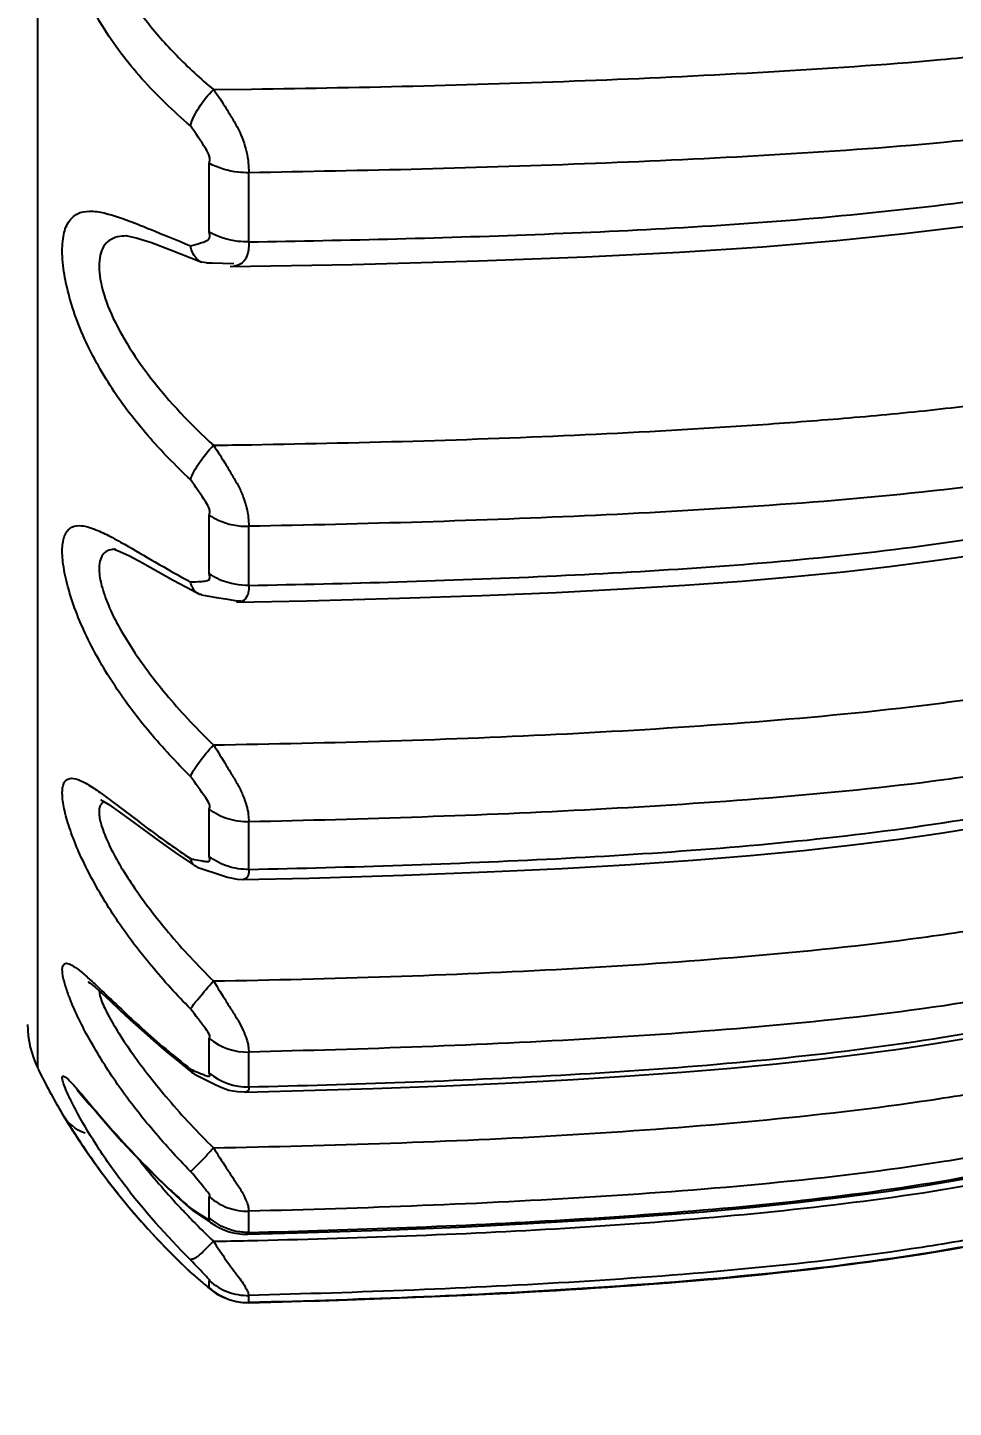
# Model space of a CAD drawing. Header units: millimetres. Extents: x 4086 to 8300, y 123 to 1549.
# Drawn here: x 7029.47 to 7033.88, y 681.61 to 688.19 of the extents above; entities that cross this region are included whole.
import ezdxf

# ---------------------------------------------------------------- set-up
doc = ezdxf.new("R2010")
doc.units = ezdxf.units.MM
doc.layers.add('00_COMPONENTS', color=7, linetype='Continuous')
doc.layers.add('尺寸', color=3, linetype='Continuous')
doc.styles.add('思源黑', font='SourceHanSansCN-Normal.ttf')
doc.dimstyles.get("Standard").update_dxf_attribs({"dimscale": 6, "dimtxt": 7, "dimasz": 3, "dimexe": 0.18, "dimexo": 0.0625, "dimgap": 0.8, "dimtad": 1, "dimtoh": 1, "dimdec": 1, "dimzin": 0, "dimdsep": 46, "dimtxsty": '思源黑', "dimcen": 0.09, "dimclrd": 256, "dimclre": 256, "dimclrt": 256, "dimadec": 0, "dimazin": 2, "dimtfac": 1, "dimtdec": 1, "dimtofl": 0, "dimtmove": 0, "dimatfit": 3, "dimfxl": 1, "dimtolj": 1, "dimtzin": 0, "dimarcsym": 0})

# ---------------------------------------------------------------- blocks, each defined once
blk = doc.blocks.new('*D486')
at = {"layer": 'Defpoints', "color": 0}
for p in [(6978.4428, 724.3654), (7025.5422, 680.9644), (7150.4242, 680.9644)]:
    blk.add_point(p, dxfattribs=at)
at = {"layer": '尺寸', "lineweight": -2}
for p, q in [((6978.6303, 724.3654), (7159.7675, 724.3654)), ((7159.2275, 715.3654), (7159.2275, 689.9644)), ((7025.7297, 680.9644), (7159.7675, 680.9644)), ((7159.2275, 680.9644), (7159.2275, 602.0342)), ((7159.2275, 602.0342), (7033.5816, 602.0342))]:
    blk.add_line(p, q, dxfattribs=at)
at = {"layer": '尺寸'}
for points in [[(7160.7275, 715.3654), (7157.7275, 715.3654), (7159.2275, 724.3654)], [(7157.7275, 689.9644), (7160.7275, 689.9644), (7159.2275, 680.9644)]]:
    blk.add_solid(points, dxfattribs=at)
at = {"layer": '尺寸', "insert": (7095.2045, 624.1576), "char_height": 21, "attachment_point": 5, "style": '思源黑'}
blk.add_mtext('\\A1;43.4', dxfattribs=at)

msp = doc.modelspace()

# ---------------------------------------------------------------- linework, layer by layer
at = {"layer": '00_COMPONENTS', "color": 7, "linetype": 'Continuous'}
for p, q in [((7029.5144, 687.4278), (7029.5141, 688.7345)), ((7030.3519, 687.8962), (7030.5336, 687.8987)), ((7030.3321, 687.2168), (7030.332, 687.545)), ((7030.5209, 687.17), (7030.5209, 687.4997)), ((7029.5143, 685.5646), (7029.5144, 687.4278)), ((7029.9384, 687.1982), (7029.9376, 687.1981)), ((7029.9383, 687.1981), (7029.9388, 687.1981)), ((7030.1477, 687.1317), (7030.2957, 687.0738)), ((7030.318, 687.0695), (7030.2957, 687.0738)), ((7030.332, 685.586), (7030.3321, 685.8664)), ((7030.5209, 685.7181), (7030.5209, 685.813)), ((7029.8845, 685.7036), (7029.8843, 685.7036)), ((7029.9056, 685.6937), (7029.9516, 685.672)), ((7029.9516, 685.672), (7030.0128, 685.6392)), ((7030.5209, 685.5314), (7030.5209, 685.7181)), ((7030.0128, 685.6392), (7030.1604, 685.5567)), ((7029.5142, 685.1615), (7029.5143, 685.5646)), ((7030.1604, 685.5567), (7030.2499, 685.5077)), ((7030.2499, 685.5077), (7030.2789, 685.4921)), ((7030.4558, 685.4592), (7030.4818, 685.4569)), ((7030.4618, 685.4509), (7030.7967, 685.4578)), ((7030.4869, 685.4551), (7030.4819, 685.4535)), ((7029.5143, 683.2278), (7029.5142, 685.1615)), ((7030.3321, 684.2378), (7030.3321, 684.4633)), ((7030.5209, 684.1767), (7030.5209, 684.4033)), ((7030.1688, 684.2576), (7030.2513, 684.2013)), ((7030.2513, 684.2013), (7030.2657, 684.1917)), ((7030.2768, 684.1863), (7030.2657, 684.1917)), ((7030.2769, 684.1863), (7030.2982, 684.1792)), ((7030.2982, 684.1792), (7030.3761, 684.1532)), ((7030.4652, 684.1304), (7030.4936, 684.1287)), ((7030.3321, 683.2054), (7030.3321, 683.3706)), ((7030.5209, 683.1395), (7030.5209, 683.3054)), ((7030.1908, 683.2554), (7030.2558, 683.2038)), ((7030.2558, 683.2038), (7030.2425, 683.224)), ((7030.2619, 683.2), (7030.2558, 683.2038)), ((7030.2621, 683.2002), (7030.3312, 683.1654)), ((7030.3312, 683.1654), (7030.3607, 683.1508)), ((7029.6996, 683.1242), (7029.7024, 683.1214)), ((7029.6343, 683.0045), (7029.6358, 683.002)), ((7029.6352, 683.003), (7029.6571, 682.9674)), ((7029.6536, 682.9731), (7029.668, 682.9502)), ((7029.6653, 682.9544), (7029.6897, 682.9165)), ((7029.6887, 682.9179), (7029.6998, 682.9011)), ((7029.6969, 682.9055), (7029.7056, 682.8922)), ((7029.6998, 682.9011), (7029.715, 682.8781)), ((7029.7109, 682.8844), (7029.725, 682.8633)), ((7029.7356, 682.8477), (7029.7468, 682.8314)), ((7029.7382, 682.8441), (7029.7404, 682.8409)), ((7029.7502, 682.8266), (7029.7709, 682.797)), ((7029.7654, 682.8049), (7029.7838, 682.7789)), ((7030.1919, 682.6029), (7030.2486, 682.5524)), ((7030.3321, 682.5143), (7030.3321, 682.6151)), ((7030.2486, 682.5524), (7030.2425, 682.5609)), ((7030.2507, 682.5509), (7030.2486, 682.5524)), ((7030.251, 682.5512), (7030.2758, 682.5342)), ((7030.2758, 682.5342), (7030.318, 682.5056)), ((7030.318, 682.5056), (7030.3374, 682.4927)), ((7030.5209, 682.5112), (7030.5209, 682.5463)), ((7030.5209, 682.4451), (7030.5209, 682.5112)), ((7030.3374, 682.4927), (7030.3582, 682.4793)), ((7030.4905, 682.4366), (7030.5157, 682.4359)), ((7030.5161, 682.4364), (7030.5157, 682.4364)), ((7030.2414, 682.2557), (7030.2418, 682.2555)), ((7030.2434, 682.2539), (7030.2426, 682.2549)), ((7030.3103, 682.196), (7030.343, 682.1688)), ((7030.3321, 682.1814), (7030.3321, 682.2154)), ((7030.3548, 682.1608), (7030.3598, 682.1572)), ((7030.3598, 682.1572), (7030.3779, 682.1466)), ((7030.518, 682.1097), (7030.6789, 682.114)), ((7030.5209, 682.1106), (7030.5209, 682.1447))]:
    msp.add_line(p, q, dxfattribs=at)
for points in [[(7030.4311, 687.0517), (7031.0147, 687.0625), (7031.6153, 687.0791), (7032.1277, 687.0986), (7032.5743, 687.1211), (7032.9701, 687.1466), (7033.3251, 687.1764), (7033.6467, 687.2095), (7033.9401, 687.245), (7034.2094, 687.283), (7034.4575, 687.3236), (7034.6868, 687.3665), (7034.899, 687.4119), (7035.0945, 687.4597), (7035.2739, 687.5098), (7035.4392, 687.5614), (7035.5921, 687.614), (7035.7329, 687.6669), (7035.8608, 687.7185), (7035.9756, 687.7677), (7036.073, 687.8102), (7036.1478, 687.8403), (7036.1623, 687.8454)], [(7029.9388, 687.1981), (7029.9405, 687.198), (7029.9826, 687.1898), (7030.0561, 687.1662), (7030.1477, 687.1317)], [(7030.3181, 687.0699), (7030.347, 687.0695), (7030.3945, 687.0682), (7030.4494, 687.0661)], [(7029.8773, 685.7039), (7029.8792, 685.7034), (7029.9056, 685.6937)], [(7030.7967, 685.4578), (7031.2395, 685.4696), (7031.6325, 685.4831), (7031.9858, 685.498), (7032.3065, 685.5144), (7032.6003, 685.5323), (7032.8711, 685.5518), (7033.1223, 685.5732), (7033.3565, 685.5966), (7033.5756, 685.6217), (7033.7814, 685.6482), (7033.9752, 685.676)], [(7030.2956, 685.4865), (7030.3305, 685.4806), (7030.3672, 685.4741), (7030.409, 685.4666), (7030.4558, 685.4592)], [(7029.8196, 684.5061), (7029.8169, 684.5069), (7029.8221, 684.5041), (7029.8523, 684.486)], [(7029.8523, 684.486), (7029.8979, 684.4547), (7029.9544, 684.4135)], [(7029.9544, 684.4135), (7030.0195, 684.3652), (7030.0918, 684.3123), (7030.1688, 684.2576)], [(7030.4883, 684.1278), (7030.8076, 684.1352), (7031.2582, 684.1488), (7031.6573, 684.1642), (7032.0156, 684.1812), (7032.3405, 684.1999), (7032.6377, 684.2203), (7032.9115, 684.2425), (7033.1652, 684.2668), (7033.4016, 684.2931), (7033.6226, 684.3213), (7033.8301, 684.3512), (7034.0254, 684.3829)], [(7030.3761, 684.1532), (7030.4181, 684.1402), (7030.4652, 684.1304)], [(7029.7577, 683.6383), (7029.7565, 683.639), (7029.7644, 683.6333), (7029.7875, 683.6143), (7029.8197, 683.5856), (7029.8589, 683.5493), (7029.9037, 683.5074), (7029.9535, 683.4613), (7030.0081, 683.4115), (7030.0664, 683.3597), (7030.1271, 683.3077), (7030.1908, 683.2554)], [(7030.5056, 683.1146), (7030.7258, 683.1201), (7031.113, 683.1318), (7031.4614, 683.145), (7031.7783, 683.1593), (7032.0689, 683.1748), (7032.3371, 683.1916), (7032.5862, 683.2096), (7032.8187, 683.2288), (7033.0365, 683.2495), (7033.2415, 683.2715), (7033.4349, 683.295), (7033.618, 683.3199), (7033.7917, 683.346), (7033.9568, 683.3736)], [(7029.7024, 683.1214), (7029.7124, 683.111), (7029.7328, 683.0882), (7029.7597, 683.0572)], [(7030.3607, 683.1508), (7030.3915, 683.1366), (7030.4258, 683.1243), (7030.4665, 683.1165), (7030.5007, 683.115), (7030.5063, 683.115)], [(7029.7597, 683.0572), (7029.7919, 683.0196), (7029.829, 682.9765), (7029.8703, 682.9293), (7029.9156, 682.8789), (7029.9649, 682.8257), (7030.018, 682.7703), (7030.0738, 682.7142), (7030.1314, 682.6586), (7030.1919, 682.6029)], [(7029.668, 682.9502), (7029.6743, 682.9403), (7029.6887, 682.9179)], [(7029.723, 682.8664), (7029.7361, 682.8471), (7029.7586, 682.8145)], [(7030.5161, 682.4364), (7030.7512, 682.4426), (7031.1579, 682.4559), (7031.5222, 682.4707), (7031.8521, 682.4868), (7032.1536, 682.5044), (7032.4312, 682.5234), (7032.6882, 682.5438), (7032.9276, 682.5657), (7033.1515, 682.5891), (7033.3618, 682.614), (7033.5599, 682.6406), (7033.7471, 682.6688), (7033.9244, 682.6987), (7034.0927, 682.7304), (7034.2527, 682.7641), (7034.4051, 682.7996), (7034.5503, 682.8369), (7034.689, 682.876)], [(7029.7816, 682.7821), (7029.7988, 682.7581), (7029.8171, 682.7332), (7029.8364, 682.7073), (7029.8568, 682.6805), (7029.8782, 682.6529), (7029.9007, 682.6246), (7029.9242, 682.5957), (7029.9487, 682.5661), (7029.9742, 682.536), (7030.0008, 682.5053), (7030.0283, 682.4742), (7030.0567, 682.4429), (7030.0858, 682.4116), (7030.1156, 682.3803), (7030.1463, 682.3488), (7030.1781, 682.3171), (7030.2111, 682.2849), (7030.2438, 682.2535)], [(7029.7972, 682.7603), (7029.8112, 682.7411), (7029.8257, 682.7215), (7029.8407, 682.7015), (7029.8563, 682.6811), (7029.8723, 682.6604), (7029.8888, 682.6395), (7029.9058, 682.6182), (7029.9233, 682.5967), (7029.9412, 682.575), (7029.9597, 682.553), (7029.9786, 682.5307), (7029.9981, 682.5083), (7030.0181, 682.4856), (7030.0384, 682.4629), (7030.0592, 682.4401), (7030.0803, 682.4174), (7030.1017, 682.3947), (7030.1235, 682.3721), (7030.1457, 682.3493), (7030.1685, 682.3264), (7030.1919, 682.3034), (7030.2158, 682.2802), (7030.2414, 682.2557)], [(7030.3582, 682.4793), (7030.3813, 682.4661), (7030.4054, 682.4555), (7030.4266, 682.4486)], [(7030.4266, 682.4486), (7030.4463, 682.4435), (7030.4674, 682.4393), (7030.4905, 682.4366)], [(7030.6517, 682.1132), (7030.9786, 682.1232), (7031.2772, 682.1343), (7031.5524, 682.1461), (7031.8074, 682.1588), (7032.045, 682.1723), (7032.2674, 682.1866), (7032.4765, 682.2017), (7032.6736, 682.2177), (7032.8602, 682.2345), (7033.0371, 682.2522), (7033.2055, 682.2708), (7033.3659, 682.2903), (7033.5192, 682.3107), (7033.6658, 682.332), (7033.8064, 682.3543), (7033.9412, 682.3778)], [(7030.6789, 682.114), (7030.7708, 682.1166), (7030.8604, 682.1193), (7030.9478, 682.1221), (7031.0329, 682.125), (7031.1161, 682.128), (7031.1973, 682.131), (7031.2767, 682.1341), (7031.3543, 682.1372), (7031.4303, 682.1404), (7031.5047, 682.1437), (7031.5776, 682.1471), (7031.6489, 682.1505), (7031.7189, 682.154), (7031.7875, 682.1575), (7031.8548, 682.1611), (7031.9208, 682.1648), (7031.9856, 682.1685), (7032.0492, 682.1723), (7032.1117, 682.1762), (7032.173, 682.1801), (7032.2334, 682.1841), (7032.2927, 682.1882), (7032.351, 682.1923), (7032.4084, 682.1965), (7032.4649, 682.2007), (7032.5204, 682.205), (7032.5751, 682.2094), (7032.629, 682.2138), (7032.682, 682.2183), (7032.7342, 682.2228), (7032.7857, 682.2274), (7032.8364, 682.2321), (7032.8864, 682.2368), (7032.9357, 682.2416), (7032.9844, 682.2465), (7033.0323, 682.2515), (7033.0796, 682.2565), (7033.1262, 682.2616), (7033.1722, 682.2668), (7033.2176, 682.272), (7033.2625, 682.2773), (7033.3067, 682.2827), (7033.3504, 682.2881), (7033.3936, 682.2937), (7033.4362, 682.2993), (7033.4783, 682.3049), (7033.5199, 682.3107), (7033.561, 682.3165), (7033.6016, 682.3223), (7033.6417, 682.3283), (7033.6813, 682.3343), (7033.7205, 682.3404), (7033.7593, 682.3465), (7033.7976, 682.3528), (7033.8355, 682.3591), (7033.873, 682.3655), (7033.91, 682.372)], [(7030.343, 682.1688), (7030.3667, 682.1527), (7030.3944, 682.1375), (7030.4261, 682.1245), (7030.4596, 682.1156), (7030.4962, 682.1108)], [(7030.3779, 682.1466), (7030.392, 682.1397), (7030.4013, 682.1356), (7030.4087, 682.1324)]]:
    msp.add_lwpolyline(points, dxfattribs=at)
for centre, radius, start, end in [((7030.3197, 687.1347), 0.0654, 236.61835, 248.54278), ((7028.9915, 777.0541), 90.8647, 270.857878, 270.972434), ((7029.8851, 685.5774), 0.1263, 90.31166, 92.51083), ((7030.514, 683.5916), 0.2863, 230.5563, 271.38363), ((7032.783, 684.8475), 3.6486, 206.35886, 210.24604), ((7030.5142, 683.4235), 0.2841, 230.15829, 271.36101), ((7032.2157, 684.5687), 3.0183, 211.26799, 212.73237), ((7032.7447, 684.9091), 3.6473, 212.73738, 214.48223), ((7033.1254, 685.2776), 3.9955, 218.602, 222.61498), ((7032.8143, 684.9958), 3.5757, 222.66722, 223.60415), ((7033.7125, 687.8164), 6.2977, 236.5641, 236.93347), ((7029.276, 738.1528), 55.7605, 271.10564, 271.27472)]:
    msp.add_arc(centre, radius, start, end, dxfattribs=at)
for points, knots in [([(7036.5417, 689.4091), (7036.5421, 689.3927), (7036.5403, 689.359), (7036.5364, 689.2884), (7036.527, 689.1952), (7036.5058, 689.0804), (7036.4715, 688.9635), (7036.4306, 688.8452), (7036.3622, 688.6925), (7036.2422, 688.5252), (7036.0701, 688.3624), (7035.8882, 688.2273), (7035.6997, 688.1149), (7035.4388, 687.9867), (7035.0991, 687.8566), (7034.6775, 687.757), (7034.2563, 687.6889), (7033.6987, 687.6272), (7033.0045, 687.5803), (7032.1743, 687.5419), (7031.347, 687.515), (7030.7961, 687.5044), (7030.5209, 687.4997)], [0, 0, 0, 0, 0.007142, 0.014685, 0.030865, 0.047894, 0.065498, 0.083909, 0.10244, 0.138227, 0.172715, 0.205367, 0.236774, 0.268219, 0.332013, 0.394812, 0.456652, 0.51788, 0.639252, 0.759849, 0.880058, 1, 1, 1, 1]), ([(7030.5336, 687.8987), (7030.8073, 687.9026), (7031.3548, 687.9124), (7032.1765, 687.9392), (7032.9983, 687.9783), (7033.6823, 688.0236), (7034.2265, 688.0801), (7034.6301, 688.1411), (7035.0273, 688.2284), (7035.4095, 688.3604), (7035.7125, 688.5014), (7035.9385, 688.6354), (7036.0921, 688.7465), (7036.2018, 688.855), (7036.2689, 688.9508), (7036.3083, 689.0207), (7036.3373, 689.0904), (7036.3523, 689.1624), (7036.3587, 689.2233), (7036.3615, 689.271), (7036.363, 689.2938), (7036.3627, 689.3048)], [0, 0, 0, 0, 0.129511, 0.259004, 0.38885, 0.518633, 0.583195, 0.647574, 0.711677, 0.775214, 0.838457, 0.86941, 0.899355, 0.92797, 0.941837, 0.954566, 0.965849, 0.977406, 0.989207, 0.994802, 1, 1, 1, 1]), ([(7030.2425, 687.7227), (7030.1609, 687.7929), (7030.0061, 687.9408), (7029.809, 688.1997), (7029.6931, 688.4469), (7029.6418, 688.6538), (7029.6269, 688.7958), (7029.6371, 688.9157), (7029.6689, 688.9967), (7029.709, 689.0386), (7029.7548, 689.0659), (7029.8247, 689.0792), (7029.9153, 689.0732), (7030.0142, 689.0544), (7030.1242, 689.0285), (7030.2012, 689.0094), (7030.2425, 688.9989)], [0, 0, 0, 0, 0.155314, 0.307825, 0.467291, 0.544866, 0.614726, 0.67232, 0.717422, 0.736589, 0.755003, 0.793433, 0.836919, 0.885572, 0.938542, 1, 1, 1, 1]), ([(7030.0176, 688.9525), (7029.9971, 688.9524), (7029.9582, 688.9497), (7029.9039, 688.9342), (7029.8587, 688.9047), (7029.8268, 688.8595), (7029.8091, 688.8019), (7029.8028, 688.7051), (7029.8319, 688.5653), (7029.911, 688.3935), (7030.0284, 688.221), (7030.1768, 688.0522), (7030.2907, 687.948), (7030.3519, 687.8961)], [0, 0, 0, 0, 0.044766, 0.084785, 0.122023, 0.160225, 0.203024, 0.252228, 0.370601, 0.510059, 0.663433, 0.824677, 1, 1, 1, 1]), ([(7030.5209, 687.1699), (7030.991, 687.1773), (7031.6969, 687.1946), (7032.6391, 687.2384), (7033.3493, 687.2903), (7033.9426, 687.3578), (7034.4187, 687.4306), (7034.7775, 687.4967), (7035.1342, 687.5787), (7035.4793, 687.6829), (7035.7565, 687.7817), (7035.9672, 687.8696), (7036.0686, 687.9176), (7036.1188, 687.942)], [0, 0, 0, 0, 0.247835, 0.372199, 0.497148, 0.623204, 0.686841, 0.750979, 0.81553, 0.879681, 0.940893, 0.970551, 1, 1, 1, 1]), ([(7030.2426, 687.7227), (7030.2502, 687.7536), (7030.2824, 687.816), (7030.3253, 687.8705), (7030.3519, 687.8961)], [0, 0, 0, 0, 0.463261, 1, 1, 1, 1]), ([(7030.3519, 687.8962), (7030.3738, 687.867), (7030.4046, 687.8205), (7030.4429, 687.7561), (7030.4817, 687.6904), (7030.5058, 687.619), (7030.5198, 687.549), (7030.5192, 687.5155), (7030.5209, 687.4997)], [0, 0, 0, 0, 0.249739, 0.380696, 0.5131, 0.77161, 0.891382, 1, 1, 1, 1]), ([(7036.5417, 687.855), (7036.5421, 687.8405), (7036.5402, 687.8105), (7036.5363, 687.7463), (7036.5268, 687.6598), (7036.5054, 687.5507), (7036.4709, 687.4365), (7036.4301, 687.3175), (7036.3616, 687.1598), (7036.2418, 686.9829), (7036.0705, 686.8054), (7035.8889, 686.6557), (7035.7003, 686.5301), (7035.44, 686.3859), (7035.1009, 686.2382), (7034.6784, 686.1223), (7034.2568, 686.0417), (7033.6992, 685.967), (7033.0048, 685.909), (7031.8997, 685.8472), (7031.0719, 685.8239), (7030.5209, 685.813)], [0, 0, 0, 0, 0.00627, 0.013019, 0.027877, 0.043987, 0.061129, 0.079574, 0.098503, 0.135545, 0.171387, 0.205154, 0.237407, 0.269501, 0.334117, 0.397191, 0.459031, 0.52012, 0.641026, 0.761061, 1, 1, 1, 1]), ([(7030.3321, 687.5449), (7030.333, 687.5499), (7030.3357, 687.5606), (7030.3322, 687.5854), (7030.2996, 687.6403), (7030.2674, 687.6869), (7030.2426, 687.7227)], [0, 0, 0, 0, 0.073974, 0.161335, 0.358493, 1, 1, 1, 1]), ([(7030.5336, 686.2025), (7030.8073, 686.2072), (7031.3549, 686.2189), (7032.1766, 686.2506), (7032.8616, 686.2894), (7033.4094, 686.3318), (7033.8192, 686.3708), (7034.2269, 686.4226), (7034.6309, 686.4952), (7035.0287, 686.5972), (7035.4111, 686.748), (7035.7135, 686.9073), (7035.9388, 687.0566), (7036.092, 687.1786), (7036.2014, 687.2941), (7036.2686, 687.3934), (7036.3078, 687.4638), (7036.3369, 687.5318), (7036.3521, 687.5999), (7036.3587, 687.6563), (7036.3614, 687.6994), (7036.363, 687.7197), (7036.3627, 687.7294)], [0, 0, 0, 0, 0.128963, 0.257926, 0.387282, 0.452047, 0.516679, 0.581135, 0.645542, 0.709921, 0.774179, 0.838697, 0.870491, 0.901356, 0.930795, 0.944929, 0.95771, 0.968722, 0.979626, 0.990434, 0.995437, 1, 1, 1, 1]), ([(7030.5209, 687.4997), (7030.5041, 687.4994), (7030.4391, 687.5024), (7030.374, 687.521), (7030.3321, 687.545)], [0, 0, 0, 0, 0.258858, 1, 1, 1, 1]), ([(7030.2426, 686.0357), (7030.1714, 686.1023), (7030.0373, 686.2392), (7029.8907, 686.4295), (7029.7925, 686.5928), (7029.7288, 686.7218), (7029.6785, 686.8526), (7029.6452, 686.9792), (7029.629, 687.0936), (7029.6318, 687.1889), (7029.6534, 687.2625), (7029.7009, 687.3094), (7029.765, 687.3195), (7029.8346, 687.3085), (7029.9123, 687.2844), (7029.9661, 687.2637), (7029.9945, 687.2525)], [0, 0, 0, 0, 0.164024, 0.321966, 0.403016, 0.484375, 0.563743, 0.63845, 0.704298, 0.757469, 0.798083, 0.830493, 0.863527, 0.902826, 0.948737, 1, 1, 1, 1]), ([(7029.9945, 687.2525), (7030.0132, 687.2451), (7030.096, 687.2116), (7030.1784, 687.1772), (7030.2424, 687.1512)], [0, 0, 0, 0, 0.225901, 1, 1, 1, 1]), ([(7029.9375, 687.1981), (7029.9091, 687.198), (7029.864, 687.1902), (7029.8251, 687.147), (7029.8093, 687.1035), (7029.8048, 687.0501), (7029.8142, 686.9614), (7029.8554, 686.8353), (7029.9389, 686.6784), (7030.0958, 686.454), (7030.2439, 686.2987), (7030.3519, 686.1996)], [0, 0, 0, 0, 0.067833, 0.099384, 0.134751, 0.176655, 0.226296, 0.347013, 0.490648, 0.649764, 1, 1, 1, 1]), ([(7030.2424, 687.1512), (7030.2584, 687.1553), (7030.2838, 687.162), (7030.3127, 687.1722), (7030.3287, 687.1797), (7030.338, 687.1946), (7030.3335, 687.2075), (7030.3322, 687.2167)], [0, 0, 0, 0, 0.384581, 0.607865, 0.721489, 0.781816, 1, 1, 1, 1]), ([(7030.5209, 687.17), (7030.5041, 687.1697), (7030.4389, 687.1727), (7030.3738, 687.1921), (7030.3322, 687.2168)], [0, 0, 0, 0, 0.25828, 1, 1, 1, 1]), ([(7030.2837, 687.0801), (7030.2785, 687.0835), (7030.2573, 687.1021), (7030.2466, 687.13), (7030.2425, 687.1512)], [0, 0, 0, 0, 0.22361, 1, 1, 1, 1]), ([(7030.5193, 687.1392), (7030.5172, 687.1181), (7030.5097, 687.0857), (7030.4771, 687.0603), (7030.4588, 687.0551), (7030.4493, 687.0534)], [0, 0, 0, 0, 0.529705, 0.759173, 1, 1, 1, 1]), ([(7036.5417, 686.5276), (7036.5421, 686.5154), (7036.5402, 686.4898), (7036.5363, 686.4337), (7036.5265, 686.3559), (7036.505, 686.2552), (7036.4703, 686.1465), (7036.4297, 686.0297), (7036.3608, 685.8705), (7036.2411, 685.6883), (7036.0707, 685.5008), (7035.8893, 685.3404), (7035.7007, 685.2045), (7035.4408, 685.048), (7035.1023, 684.8863), (7034.6792, 684.757), (7034.2572, 684.666), (7033.6997, 684.5801), (7033.0051, 684.5125), (7031.8999, 684.4417), (7031.072, 684.4155), (7030.5209, 684.4033)], [0, 0, 0, 0, 0.005274, 0.011097, 0.024343, 0.039226, 0.055593, 0.073743, 0.092756, 0.130579, 0.167494, 0.20223, 0.235269, 0.268009, 0.333556, 0.397108, 0.459187, 0.520386, 0.641324, 0.761291, 1, 1, 1, 1]), ([(7030.521, 685.5313), (7030.9949, 685.5401), (7031.7068, 685.5604), (7032.6568, 685.6117), (7033.3732, 685.6719), (7033.9717, 685.7495), (7034.4516, 685.8357), (7034.814, 685.915), (7035.1736, 686.0167), (7035.5199, 686.1475), (7035.7976, 686.2724), (7036.0073, 686.3869), (7036.1078, 686.4501), (7036.1576, 686.4824)], [0, 0, 0, 0, 0.245983, 0.369457, 0.49358, 0.618972, 0.682415, 0.746523, 0.811355, 0.876132, 0.938424, 0.969183, 1, 1, 1, 1]), ([(7030.3519, 684.7706), (7030.6333, 684.7753), (7031.196, 684.7875), (7032.0404, 684.8208), (7032.8853, 684.873), (7033.5886, 684.9372), (7034.1486, 685.0137), (7034.5648, 685.094), (7034.9756, 685.2047), (7035.3713, 685.3685), (7035.6832, 685.5438), (7035.9164, 685.7068), (7036.0757, 685.8387), (7036.1905, 685.9606), (7036.2621, 686.0637), (7036.3033, 686.1356), (7036.3347, 686.2024), (7036.3514, 686.2669), (7036.3585, 686.3189), (7036.3614, 686.3576), (7036.363, 686.3755), (7036.3627, 686.3838)], [0, 0, 0, 0, 0.128651, 0.257312, 0.386336, 0.515619, 0.580108, 0.644621, 0.709337, 0.774246, 0.83989, 0.872474, 0.90421, 0.934326, 0.94863, 0.96152, 0.972199, 0.982227, 0.991845, 0.996163, 1, 1, 1, 1]), ([(7030.2427, 686.0356), (7030.251, 686.0633), (7030.2853, 686.121), (7030.3263, 686.1728), (7030.3519, 686.1996)], [0, 0, 0, 0, 0.438133, 1, 1, 1, 1]), ([(7030.3519, 686.1996), (7030.3735, 686.1686), (7030.404, 686.1201), (7030.4426, 686.0542), (7030.4718, 686.0049), (7030.4945, 685.954), (7030.5092, 685.9037), (7030.5198, 685.857), (7030.5192, 685.8268), (7030.5209, 685.813)], [0, 0, 0, 0, 0.265099, 0.400677, 0.535387, 0.666303, 0.789976, 0.902269, 1, 1, 1, 1]), ([(7030.3321, 685.8663), (7030.333, 685.8704), (7030.3358, 685.8795), (7030.3317, 685.9021), (7030.299, 685.9546), (7030.2673, 686.0004), (7030.2426, 686.0357)], [0, 0, 0, 0, 0.063927, 0.143948, 0.340693, 1, 1, 1, 1]), ([(7030.3321, 685.8663), (7030.3453, 685.8574), (7030.4031, 685.8252), (7030.4709, 685.8121), (7030.5209, 685.813)], [0, 0, 0, 0, 0.240925, 1, 1, 1, 1]), ([(7030.2427, 684.6203), (7030.1747, 684.6873), (7030.0472, 684.8237), (7029.9064, 685.0094), (7029.8102, 685.1652), (7029.7469, 685.2857), (7029.6947, 685.4059), (7029.6568, 685.5208), (7029.6346, 685.6236), (7029.6288, 685.6992), (7029.6353, 685.7479), (7029.6442, 685.7752), (7029.6578, 685.7963), (7029.6829, 685.8156), (7029.7289, 685.8187), (7029.7873, 685.8001), (7029.8551, 685.7683), (7029.9026, 685.7418), (7029.9279, 685.7274)], [0, 0, 0, 0, 0.172377, 0.336716, 0.419975, 0.502753, 0.582476, 0.656359, 0.720845, 0.772115, 0.792259, 0.80919, 0.82367, 0.836879, 0.865059, 0.901844, 0.947464, 1, 1, 1, 1]), ([(7029.8796, 685.7035), (7029.8685, 685.703), (7029.847, 685.6993), (7029.8211, 685.6778), (7029.8078, 685.6443), (7029.8063, 685.6191), (7029.8067, 685.6053)], [0, 0, 0, 0, 0.239666, 0.457015, 0.699228, 1, 1, 1, 1]), ([(7029.9279, 685.7274), (7029.9764, 685.6998), (7030.0802, 685.6382), (7030.1854, 685.5789), (7030.2424, 685.5478)], [0, 0, 0, 0, 0.462149, 1, 1, 1, 1]), ([(7029.8067, 685.6053), (7029.8074, 685.5795), (7029.8183, 685.5218), (7029.8657, 685.3909), (7029.9706, 685.2104), (7030.1396, 684.9874), (7030.2767, 684.843), (7030.3519, 684.7706)], [0, 0, 0, 0, 0.076237, 0.172297, 0.411596, 0.690691, 1, 1, 1, 1]), ([(7030.2424, 685.5477), (7030.2583, 685.5481), (7030.2841, 685.5493), (7030.3133, 685.5512), (7030.3356, 685.5578), (7030.3347, 685.574), (7030.3329, 685.5815), (7030.3321, 685.586)], [0, 0, 0, 0, 0.404298, 0.634257, 0.793305, 0.88591, 1, 1, 1, 1]), ([(7030.2578, 685.5112), (7030.256, 685.5137), (7030.249, 685.525), (7030.2447, 685.5378), (7030.2425, 685.5477)], [0, 0, 0, 0, 0.23341, 1, 1, 1, 1]), ([(7030.3894, 685.5552), (7030.3843, 685.5573), (7030.3644, 685.566), (7030.3454, 685.5768), (7030.3322, 685.5859)], [0, 0, 0, 0, 0.25611, 1, 1, 1, 1]), ([(7030.5209, 685.5313), (7030.5208, 685.5219), (7030.5199, 685.5049), (7030.5138, 685.4761), (7030.4985, 685.4593), (7030.4869, 685.4551)], [0, 0, 0, 0, 0.318556, 0.580447, 1, 1, 1, 1]), ([(7036.5417, 685.4597), (7036.5421, 685.4501), (7036.5401, 685.4295), (7036.5361, 685.3829), (7036.5261, 685.3156), (7036.5044, 685.2259), (7036.4697, 685.1254), (7036.4292, 685.0137), (7036.36, 684.8567), (7036.2401, 684.6734), (7036.0706, 684.4808), (7035.8331, 684.2615), (7035.5106, 684.0409), (7035.1034, 683.8342), (7034.6798, 683.6948), (7034.2576, 683.5955), (7033.7002, 683.5006), (7033.0054, 683.425), (7031.9001, 683.347), (7031.072, 683.3185), (7030.5209, 683.3054)], [0, 0, 0, 0, 0.00417, 0.008949, 0.020318, 0.033692, 0.048989, 0.066529, 0.085319, 0.123435, 0.161105, 0.196619, 0.263638, 0.330173, 0.39439, 0.456946, 0.518513, 0.640017, 0.760449, 1, 1, 1, 1]), ([(7030.5209, 684.1766), (7030.7651, 684.1818), (7031.2537, 684.1951), (7031.9874, 684.2253), (7032.7233, 684.2707), (7033.4626, 684.342), (7034.0804, 684.4341), (7034.5753, 684.54), (7034.9496, 684.639), (7035.3163, 684.7739), (7035.6677, 684.9401), (7035.9995, 685.135), (7036.1976, 685.2945), (7036.2934, 685.3769)], [0, 0, 0, 0, 0.121963, 0.244163, 0.366782, 0.490156, 0.615082, 0.678512, 0.742857, 0.80834, 0.873305, 0.936877, 1, 1, 1, 1]), ([(7030.3519, 683.6443), (7030.6333, 683.6494), (7031.196, 683.6629), (7032.0405, 683.6991), (7032.8855, 683.7564), (7033.589, 683.8282), (7034.1489, 683.9133), (7034.5653, 684.0014), (7034.9764, 684.1214), (7035.3722, 684.2962), (7035.6836, 684.4817), (7035.9163, 684.6527), (7036.075, 684.7894), (7036.2085, 684.933), (7036.2885, 685.0567), (7036.3341, 685.1461), (7036.3511, 685.2035), (7036.3584, 685.2483), (7036.3613, 685.2804), (7036.363, 685.2947), (7036.3627, 685.3013)], [0, 0, 0, 0, 0.128832, 0.257688, 0.386941, 0.516544, 0.581264, 0.646104, 0.711299, 0.77694, 0.843615, 0.876785, 0.90906, 0.939425, 0.966176, 0.976239, 0.98523, 0.993444, 0.996975, 1, 1, 1, 1]), ([(7030.2427, 684.6203), (7030.2466, 684.6301), (7030.2593, 684.6524), (7030.2943, 684.7037), (7030.3273, 684.7435), (7030.3519, 684.7706)], [0, 0, 0, 0, 0.170564, 0.410314, 1, 1, 1, 1]), ([(7030.3519, 684.7706), (7030.3732, 684.7385), (7030.4034, 684.6892), (7030.4424, 684.6234), (7030.4714, 684.5758), (7030.4942, 684.528), (7030.5089, 684.482), (7030.5197, 684.441), (7030.5191, 684.4149), (7030.5209, 684.4033)], [0, 0, 0, 0, 0.282462, 0.4233, 0.56074, 0.691119, 0.810391, 0.914334, 1, 1, 1, 1]), ([(7036.5417, 684.6775), (7036.5421, 684.6707), (7036.54, 684.6556), (7036.536, 684.6197), (7036.5256, 684.5646), (7036.5037, 684.4881), (7036.4541, 684.3594), (7036.3805, 684.1748), (7036.2387, 683.9632), (7036.0702, 683.7702), (7035.8894, 683.6005), (7035.701, 683.4547), (7035.4416, 683.2851), (7035.1039, 683.1077), (7034.6801, 682.9618), (7034.2579, 682.8566), (7033.7005, 682.7551), (7033.0057, 682.6733), (7031.9003, 682.5901), (7031.0721, 682.5601), (7030.5209, 682.5463)], [0, 0, 0, 0, 0.00297, 0.006599, 0.015856, 0.027464, 0.041419, 0.076293, 0.114205, 0.15228, 0.188344, 0.22262, 0.256505, 0.32403, 0.389063, 0.452314, 0.514498, 0.637094, 0.758528, 1, 1, 1, 1]), ([(7030.2426, 683.5114), (7030.1777, 683.5773), (7030.0562, 683.71), (7029.9207, 683.888), (7029.8266, 684.0344), (7029.7639, 684.1458), (7029.7108, 684.2551), (7029.6696, 684.358), (7029.6426, 684.449), (7029.6308, 684.5153), (7029.6309, 684.5578), (7029.6351, 684.5808), (7029.6437, 684.598), (7029.6629, 684.6131), (7029.7012, 684.6097), (7029.7485, 684.5853), (7029.8071, 684.547), (7029.8487, 684.5161), (7029.8712, 684.4992)], [0, 0, 0, 0, 0.180428, 0.35064, 0.435863, 0.519816, 0.599866, 0.672933, 0.73579, 0.784968, 0.803587, 0.818373, 0.830178, 0.84049, 0.863952, 0.89886, 0.945133, 1, 1, 1, 1]), ([(7030.3321, 684.4633), (7030.333, 684.4664), (7030.3358, 684.4737), (7030.3311, 684.4938), (7030.2984, 684.5423), (7030.2673, 684.5863), (7030.2427, 684.6203)], [0, 0, 0, 0, 0.052772, 0.124118, 0.319874, 1, 1, 1, 1]), ([(7029.832, 684.4997), (7029.8235, 684.4964), (7029.8072, 684.4796), (7029.8063, 684.4575), (7029.8067, 684.4456)], [0, 0, 0, 0, 0.431227, 1, 1, 1, 1]), ([(7029.8712, 684.4992), (7029.9278, 684.4566), (7030.0489, 684.3625), (7030.1741, 684.2739), (7030.2424, 684.2278)], [0, 0, 0, 0, 0.462316, 1, 1, 1, 1]), ([(7030.3519, 682.8485), (7030.6333, 682.8538), (7031.196, 682.8682), (7032.0406, 682.9064), (7032.8858, 682.9674), (7033.5893, 683.0451), (7034.1491, 683.1367), (7034.5656, 683.2304), (7034.9768, 683.3567), (7035.3726, 683.5381), (7035.6836, 683.7292), (7035.9161, 683.904), (7036.0742, 684.0421), (7036.1889, 684.1642), (7036.2612, 684.2631), (7036.3019, 684.3281), (7036.3333, 684.3833), (7036.3507, 684.4321), (7036.3583, 684.4686), (7036.3612, 684.4933), (7036.363, 684.5037), (7036.3627, 684.5084)], [0, 0, 0, 0, 0.129407, 0.258846, 0.388714, 0.51901, 0.584134, 0.649445, 0.715207, 0.781546, 0.849055, 0.882636, 0.915211, 0.945509, 0.959422, 0.971481, 0.980766, 0.988553, 0.99519, 0.997856, 1, 1, 1, 1]), ([(7030.5209, 683.1393), (7030.7686, 683.145), (7031.2644, 683.1597), (7032.0089, 683.1929), (7032.7556, 683.2431), (7033.5062, 683.3212), (7034.1336, 683.4234), (7034.6358, 683.543), (7035.0161, 683.6576), (7035.3244, 683.7903), (7035.5632, 683.9152), (7035.7371, 684.0158), (7035.9053, 684.1273), (7036.0664, 684.2532), (7036.2153, 684.3889), (7036.3081, 684.4842), (7036.3507, 684.5314)], [0, 0, 0, 0, 0.120889, 0.242027, 0.363614, 0.486022, 0.610181, 0.673414, 0.737814, 0.803777, 0.836782, 0.869282, 0.901777, 0.935159, 0.968975, 1, 1, 1, 1]), ([(7029.8067, 684.4456), (7029.8074, 684.4242), (7029.8193, 684.3745), (7029.8679, 684.2561), (7029.9734, 684.0845), (7030.1408, 683.8642), (7030.2769, 683.7183), (7030.3519, 683.6443)], [0, 0, 0, 0, 0.065282, 0.154369, 0.391068, 0.677822, 1, 1, 1, 1]), ([(7030.5209, 684.4033), (7030.4871, 684.4026), (7030.4195, 684.4121), (7030.3585, 684.4432), (7030.3321, 684.4633)], [0, 0, 0, 0, 0.504943, 1, 1, 1, 1]), ([(7030.2425, 684.2278), (7030.2485, 684.2265), (7030.2677, 684.2225), (7030.2869, 684.2188), (7030.3002, 684.2168)], [0, 0, 0, 0, 0.315646, 1, 1, 1, 1]), ([(7030.2578, 684.1984), (7030.256, 684.2003), (7030.249, 684.2089), (7030.2446, 684.2195), (7030.2425, 684.2278)], [0, 0, 0, 0, 0.232536, 1, 1, 1, 1]), ([(7030.3002, 684.2168), (7030.3016, 684.2166), (7030.3068, 684.2158), (7030.3119, 684.2152), (7030.3155, 684.2149)], [0, 0, 0, 0, 0.290776, 1, 1, 1, 1]), ([(7030.3155, 684.2149), (7030.3215, 684.2144), (7030.334, 684.2122), (7030.335, 684.2226), (7030.3347, 684.2252)], [0, 0, 0, 0, 0.693181, 1, 1, 1, 1]), ([(7030.3347, 684.2252), (7030.3346, 684.2261), (7030.3339, 684.2303), (7030.3328, 684.2345), (7030.3321, 684.2378)], [0, 0, 0, 0, 0.214266, 1, 1, 1, 1]), ([(7030.5209, 684.1767), (7030.4871, 684.176), (7030.4193, 684.1857), (7030.3585, 684.2174), (7030.3322, 684.2377)], [0, 0, 0, 0, 0.504088, 1, 1, 1, 1]), ([(7030.5209, 684.1766), (7030.5208, 684.17), (7030.5202, 684.1582), (7030.5161, 684.1422), (7030.5063, 684.1315), (7030.4977, 684.1287), (7030.4933, 684.1281)], [0, 0, 0, 0, 0.322617, 0.574866, 0.786211, 1, 1, 1, 1]), ([(7036.5044, 684.0666), (7036.4539, 683.9412), (7036.3632, 683.742), (7036.1792, 683.5064), (7036.0143, 683.3324), (7035.84, 683.1787), (7035.6591, 683.0449), (7035.4719, 682.9253), (7035.2787, 682.8178), (7035.0809, 682.7242), (7034.8158, 682.6211), (7034.4819, 682.5219), (7034.0807, 682.4312), (7033.5501, 682.3417), (7032.8888, 682.2655), (7031.8355, 682.1872), (7031.0462, 682.1581), (7030.5209, 682.1447)], [0, 0, 0, 0, 0.061211, 0.098096, 0.134869, 0.169649, 0.203199, 0.236654, 0.270173, 0.303268, 0.335652, 0.398872, 0.460771, 0.521825, 0.642447, 0.76206, 1, 1, 1, 1]), ([(7030.5209, 682.4449), (7031.0229, 682.4572), (7031.7771, 682.4844), (7032.7833, 682.5557), (7033.5437, 682.6385), (7034.1793, 682.7484), (7034.6878, 682.8789), (7035.0731, 683.0075), (7035.3825, 683.1579), (7035.6219, 683.2975), (7035.7963, 683.4114), (7035.9647, 683.5401), (7036.1244, 683.6858), (7036.2694, 683.8406), (7036.3562, 683.9494), (7036.3938, 684.0035)], [0, 0, 0, 0, 0.239994, 0.360595, 0.482062, 0.605441, 0.66845, 0.732885, 0.799241, 0.832413, 0.865291, 0.89872, 0.933618, 0.968489, 1, 1, 1, 1]), ([(7036.4943, 683.9393), (7036.4737, 683.8969), (7036.4257, 683.8021), (7036.3357, 683.6569), (7036.2227, 683.5034), (7036.0872, 683.3565), (7035.9357, 683.2201), (7035.7197, 683.0503), (7035.431, 682.8592), (7035.0557, 682.6782), (7034.6614, 682.5414), (7034.2569, 682.4382), (7033.7106, 682.3325), (7033.0202, 682.2445), (7031.9111, 682.1559), (7031.0769, 682.1245), (7030.5208, 682.1105)], [0, 0, 0, 0, 0.021624, 0.048687, 0.078249, 0.108913, 0.140148, 0.171654, 0.234894, 0.298477, 0.362205, 0.425984, 0.489769, 0.61732, 0.744882, 1, 1, 1, 1]), ([(7030.5164, 682.4061), (7031.0212, 682.4173), (7031.7791, 682.4443), (7032.7891, 682.5178), (7033.5467, 682.6003), (7034.1756, 682.704), (7034.671, 682.8305), (7035.0375, 682.9552), (7035.3904, 683.1245), (7035.724, 683.3307), (7036.0213, 683.5607), (7036.1936, 683.7358), (7036.2607, 683.8279)], [0, 0, 0, 0, 0.248872, 0.373711, 0.499048, 0.624433, 0.687466, 0.750915, 0.814919, 0.879941, 0.943825, 1, 1, 1, 1]), ([(7029.652, 683.6025), (7029.6457, 683.6213), (7029.6363, 683.6541), (7029.6294, 683.6939), (7029.6327, 683.7213), (7029.6457, 683.7291), (7029.6523, 683.7286), (7029.6557, 683.728)], [0, 0, 0, 0, 0.414244, 0.702826, 0.867087, 0.928367, 1, 1, 1, 1]), ([(7029.6557, 683.728), (7029.6657, 683.7262), (7029.6889, 683.7136), (7029.7248, 683.6857), (7029.7691, 683.646), (7029.8009, 683.6159), (7029.8181, 683.5995)], [0, 0, 0, 0, 0.146359, 0.368832, 0.658341, 1, 1, 1, 1]), ([(7030.2427, 683.5114), (7030.2543, 683.5297), (7030.2914, 683.5738), (7030.3283, 683.6176), (7030.3519, 683.6443)], [0, 0, 0, 0, 0.378707, 1, 1, 1, 1]), ([(7030.3519, 683.6443), (7030.3728, 683.6119), (7030.4028, 683.5631), (7030.4421, 683.499), (7030.471, 683.4543), (7030.4939, 683.4107), (7030.5085, 683.3702), (7030.5195, 683.3359), (7030.5191, 683.3144), (7030.5209, 683.3054)], [0, 0, 0, 0, 0.30244, 0.44938, 0.590097, 0.719888, 0.834019, 0.928274, 1, 1, 1, 1]), ([(7029.6665, 683.5625), (7029.6652, 683.566), (7029.6601, 683.5792), (7029.6554, 683.5926), (7029.652, 683.6025)], [0, 0, 0, 0, 0.261078, 1, 1, 1, 1]), ([(7030.2426, 682.7363), (7030.1772, 682.8029), (7030.055, 682.9362), (7029.8929, 683.1467), (7029.763, 683.354), (7029.6927, 683.4951), (7029.6665, 683.5625)], [0, 0, 0, 0, 0.276329, 0.534871, 0.785706, 1, 1, 1, 1]), ([(7029.8066, 683.5972), (7029.8073, 683.5808), (7029.8206, 683.5405), (7029.8527, 683.4733), (7029.9032, 683.389), (7029.9689, 683.2921), (7030.0478, 683.1867), (7030.1723, 683.0338), (7030.277, 682.9222), (7030.3519, 682.8485)], [0, 0, 0, 0, 0.052615, 0.133602, 0.240049, 0.367093, 0.509592, 0.662576, 1, 1, 1, 1]), ([(7029.8181, 683.5995), (7029.8814, 683.5393), (7030.0177, 683.4084), (7030.1626, 683.2868), (7030.2425, 683.224)], [0, 0, 0, 0, 0.462308, 1, 1, 1, 1]), ([(7030.3321, 683.3706), (7030.333, 683.3726), (7030.336, 683.3779), (7030.3302, 683.3951), (7030.2981, 683.4383), (7030.2671, 683.4797), (7030.2426, 683.5114)], [0, 0, 0, 0, 0.039909, 0.100753, 0.29529, 1, 1, 1, 1]), ([(7029.6933, 683.0324), (7029.6847, 683.0485), (7029.6696, 683.0783), (7029.6507, 683.1194), (7029.6382, 683.1514), (7029.6318, 683.1727), (7029.6308, 683.184), (7029.6317, 683.1895), (7029.6362, 683.1912), (7029.6414, 683.1889), (7029.6477, 683.1848), (7029.6597, 683.1747), (7029.6689, 683.1653), (7029.6755, 683.1582)], [0, 0, 0, 0, 0.242927, 0.444621, 0.599687, 0.703186, 0.734755, 0.754375, 0.769471, 0.791593, 0.82522, 0.871206, 1, 1, 1, 1]), ([(7030.2425, 683.224), (7030.2485, 683.2213), (7030.2677, 683.2129), (7030.2869, 683.2047), (7030.3002, 683.1994)], [0, 0, 0, 0, 0.316051, 1, 1, 1, 1]), ([(7030.3002, 683.1994), (7030.3066, 683.1969), (7030.3164, 683.1932), (7030.327, 683.1898), (7030.3332, 683.1895), (7030.3355, 683.1933), (7030.334, 683.1987), (7030.3328, 683.2028), (7030.3322, 683.2053)], [0, 0, 0, 0, 0.410349, 0.611229, 0.68891, 0.735134, 0.84617, 1, 1, 1, 1]), ([(7029.6755, 683.1582), (7029.6823, 683.151), (7029.7159, 683.1138), (7029.7478, 683.0752), (7029.7738, 683.0445)], [0, 0, 0, 0, 0.197679, 1, 1, 1, 1]), ([(7030.5209, 683.1393), (7030.5208, 683.1332), (7030.5213, 683.1215), (7030.5107, 683.1149), (7030.5063, 683.1147)], [0, 0, 0, 0, 0.584141, 1, 1, 1, 1]), ([(7030.2426, 682.3139), (7030.1276, 682.4284), (7029.969, 682.6064), (7029.7955, 682.8543), (7029.7237, 682.9749), (7029.6933, 683.0324)], [0, 0, 0, 0, 0.536716, 0.784763, 1, 1, 1, 1]), ([(7029.7738, 683.0445), (7029.8002, 683.0133), (7029.9184, 682.8747), (7030.0444, 682.7425), (7030.1478, 682.6464)], [0, 0, 0, 0, 0.224724, 1, 1, 1, 1]), ([(7029.6311, 683.0096), (7029.6311, 683.0097), (7029.6335, 683.0064), (7029.6333, 683.0061), (7029.6343, 683.0045)], [0, 0, 0, 0, 0.038701, 1, 1, 1, 1]), ([(7029.7404, 682.8409), (7029.8083, 682.7421), (7029.9643, 682.5365), (7030.1427, 682.3497), (7030.2426, 682.2549)], [0, 0, 0, 0, 0.465241, 1, 1, 1, 1]), ([(7030.2427, 682.7362), (7030.2481, 682.7396), (7030.2613, 682.7522), (7030.2855, 682.7758), (7030.3168, 682.8094), (7030.3397, 682.8347), (7030.3519, 682.8485)], [0, 0, 0, 0, 0.122684, 0.345919, 0.649133, 1, 1, 1, 1]), ([(7030.3519, 682.8485), (7030.3725, 682.8166), (7030.4022, 682.7694), (7030.4418, 682.7085), (7030.4706, 682.6678), (7030.4935, 682.6296), (7030.5078, 682.5954), (7030.5194, 682.5689), (7030.5189, 682.5524), (7030.5209, 682.5463)], [0, 0, 0, 0, 0.326097, 0.480357, 0.625176, 0.75438, 0.862376, 0.94504, 1, 1, 1, 1]), ([(7030.3322, 682.615), (7030.333, 682.616), (7030.3362, 682.6189), (7030.3283, 682.6333), (7030.299, 682.669), (7030.2669, 682.7075), (7030.2426, 682.7363)], [0, 0, 0, 0, 0.025613, 0.073478, 0.266666, 1, 1, 1, 1]), ([(7030.1478, 682.6464), (7030.1552, 682.6395), (7030.1864, 682.6107), (7030.2181, 682.5823), (7030.2424, 682.561)], [0, 0, 0, 0, 0.237431, 1, 1, 1, 1]), ([(7030.3321, 682.615), (7030.358, 682.5926), (7030.418, 682.5568), (7030.487, 682.5455), (7030.5209, 682.5463)], [0, 0, 0, 0, 0.502267, 1, 1, 1, 1]), ([(7030.225, 682.5297), (7030.2347, 682.5196), (7030.2762, 682.4765), (7030.3188, 682.4344), (7030.3519, 682.4027)], [0, 0, 0, 0, 0.23401, 1, 1, 1, 1]), ([(7030.2764, 682.5387), (7030.2868, 682.5319), (7030.3024, 682.5214), (7030.3218, 682.5106), (7030.3296, 682.5053), (7030.3352, 682.5046), (7030.3342, 682.5101), (7030.3328, 682.5123), (7030.3321, 682.5143)], [0, 0, 0, 0, 0.485294, 0.741896, 0.846008, 0.876215, 0.920983, 1, 1, 1, 1]), ([(7030.5209, 682.4449), (7030.5208, 682.4437), (7030.5209, 682.4404), (7030.5183, 682.4364), (7030.5161, 682.4364)], [0, 0, 0, 0, 0.361834, 1, 1, 1, 1]), ([(7030.2427, 682.3138), (7030.2398, 682.3175), (7030.2546, 682.3181), (7030.2616, 682.3216), (7030.2712, 682.3264), (7030.2831, 682.3352), (7030.2983, 682.3489), (7030.3209, 682.3722), (7030.3384, 682.3911), (7030.3519, 682.4027)], [0, 0, 0, 0, 0.097621, 0.143299, 0.194785, 0.31554, 0.459538, 0.624305, 1, 1, 1, 1]), ([(7030.3519, 682.4027), (7030.3721, 682.3722), (7030.4015, 682.3276), (7030.4416, 682.2714), (7030.4701, 682.2359), (7030.4927, 682.2039), (7030.5061, 682.1796), (7030.5144, 682.1643), (7030.5191, 682.1548), (7030.5186, 682.1473), (7030.5209, 682.1447)], [0, 0, 0, 0, 0.354769, 0.518027, 0.668132, 0.79682, 0.897365, 0.936298, 0.965955, 1, 1, 1, 1]), ([(7030.3322, 682.2153), (7030.333, 682.2152), (7030.3362, 682.2144), (7030.3251, 682.2283), (7030.3023, 682.2507), (7030.2668, 682.2888), (7030.2426, 682.3139)], [0, 0, 0, 0, 0.017737, 0.049249, 0.239124, 1, 1, 1, 1]), ([(7030.2426, 682.2549), (7030.2517, 682.247), (7030.2769, 682.2254), (7030.302, 682.2038), (7030.3182, 682.1902)], [0, 0, 0, 0, 0.362555, 1, 1, 1, 1]), ([(7030.3182, 682.1902), (7030.3207, 682.1881), (7030.3247, 682.1849), (7030.3297, 682.1804), (7030.3323, 682.179), (7030.3339, 682.1771), (7030.3346, 682.1782), (7030.3332, 682.1795), (7030.3327, 682.1806), (7030.3321, 682.1814)], [0, 0, 0, 0, 0.390978, 0.629299, 0.758201, 0.812057, 0.833372, 0.885474, 1, 1, 1, 1]), ([(7030.3321, 682.2153), (7030.3578, 682.1923), (7030.4176, 682.1556), (7030.487, 682.1438), (7030.5209, 682.1447)], [0, 0, 0, 0, 0.503885, 1, 1, 1, 1])]:
    msp.add_open_spline(points, degree=3, knots=knots, dxfattribs=at)
for points in [[(7030.5209, 687.1699), (7030.5208, 687.1596), (7030.5204, 687.1494), (7030.5193, 687.1392)], [(7030.5209, 685.5314), (7030.4764, 685.5305), (7030.4307, 685.5385), (7030.3894, 685.5552)], [(7030.2789, 685.4921), (7030.2705, 685.4966), (7030.2632, 685.5035), (7030.2578, 685.5112)], [(7030.2956, 685.4864), (7030.2898, 685.4874), (7030.2841, 685.4894), (7030.2789, 685.4921)], [(7030.2657, 684.1917), (7030.2628, 684.1936), (7030.2601, 684.1959), (7030.2578, 684.1984)], [(7029.4659, 683.436), (7029.4659, 683.3647), (7029.4827, 683.2916), (7029.5143, 683.2278)], [(7029.7399, 682.9178), (7029.6952, 682.9337), (7029.655, 682.9686), (7029.6311, 683.0096)], [(7030.4543, 682.4517), (7030.4097, 682.4618), (7030.3666, 682.4841), (7030.3322, 682.5142)], [(7030.5209, 682.4451), (7030.4986, 682.4445), (7030.4761, 682.4468), (7030.4543, 682.4517)], [(7030.3321, 682.1814), (7030.3546, 682.1611), (7030.3808, 682.1443), (7030.4087, 682.1324)], [(7030.4087, 682.1324), (7030.4437, 682.1174), (7030.4828, 682.1096), (7030.5209, 682.1106)]]:
    msp.add_open_spline(points, degree=3, dxfattribs=at)

# ---------------------------------------------------------------- dimensions: what is measured, and where the dimension line sits
at = {"layer": '尺寸'}
dim = msp.add_linear_dim(base=(7159.2275, 680.9644), p1=(6978.4428, 724.3654), p2=(7025.5422, 680.9644), angle=90, dimstyle='Standard', override={"dimscale": 3, "dimtxt": 7, "dimtxsty": '思源黑'}, dxfattribs=at)
dim.commit()
dim.dimension.update_dxf_attribs({"geometry": '*D486', "text_midpoint": (7095.2045, 602.0342), "dimtype": 160})

doc.saveas('drawing.dxf')
